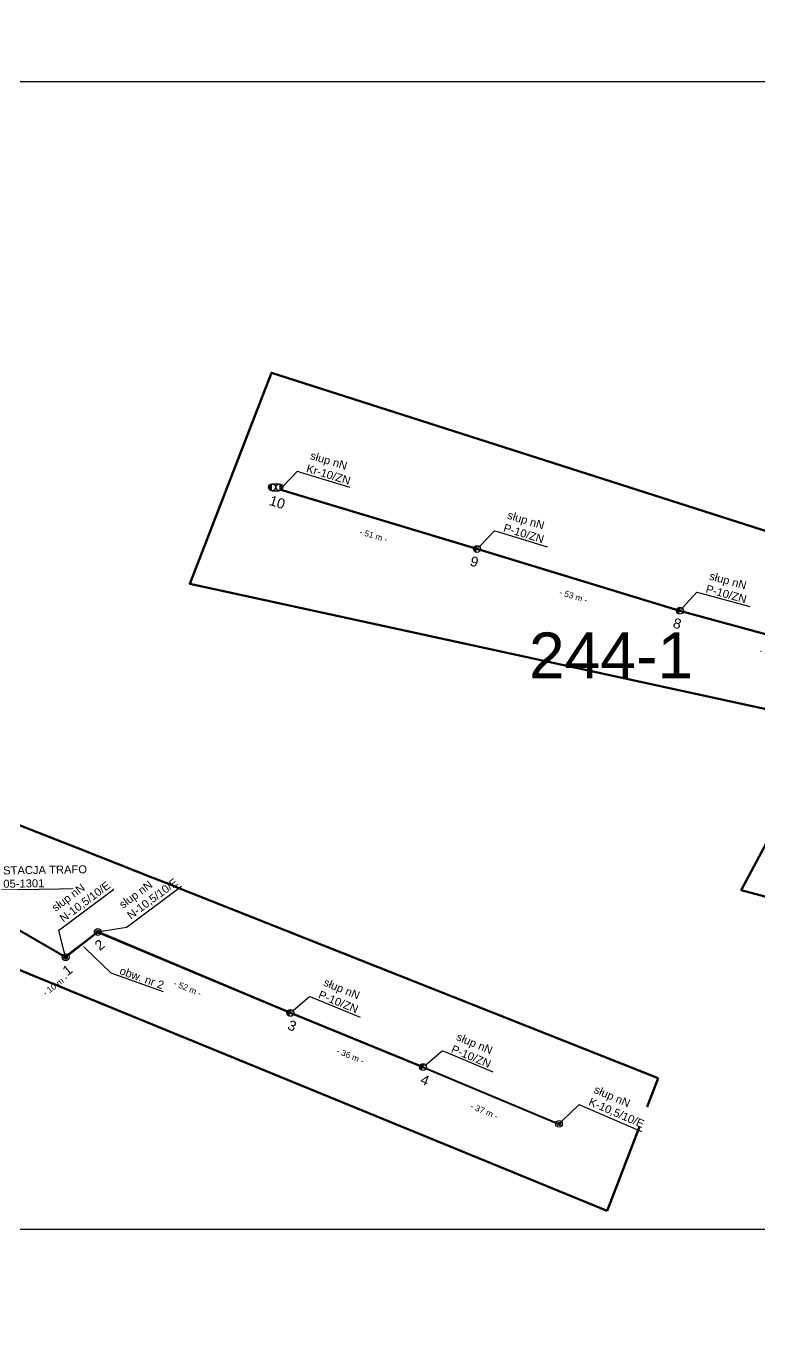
# Model space of a CAD drawing. Header units: metres. Extents: x 7532309 to 7535807, y 5784544 to 5785764.
# Drawn here: x 7533861.5 to 7534044.5, y 5785077.8 to 5785405.7 of the extents above; entities that cross this region are included whole.
import ezdxf
from ezdxf import colors
from ezdxf.entities.mleader import LeaderData, LeaderLine
from ezdxf.enums import TextEntityAlignment as Align
from ezdxf.math import Vec2, Vec3

# ---------------------------------------------------------------- set-up
doc = ezdxf.new("R2010")
doc.units = ezdxf.units.M
for name, color, linetype, lineweight in [('!tele', 30, 'Continuous', 40), ('!trafo', 6, 'Continuous', 50), ('!trafo_244', 6, 'Continuous', 50)]:
    doc.layers.add(name, color=color, linetype=linetype, lineweight=lineweight)
for name, color, linetype in [('!wymiary', 7, 'Continuous'), ('_MM opisy', 7, 'Continuous'), ('_MM slupy', 5, 'Continuous'), ('_mm trafo', 3, 'Continuous'), ('_numery_05-0244_1', 7, 'Continuous'), ('_numery_05-1301_2', 7, 'Continuous')]:
    doc.layers.add(name, color=color, linetype=linetype)
doc.layers.add('_kontrola_05-0244_1', color=1, linetype='Continuous', lineweight=50, plot=False)
doc.layers.add('_kontrola_05-1301_2', color=170, linetype='Continuous', lineweight=50, plot=False)
doc.styles.get("Standard").update_dxf_attribs({"font": 'arial.ttf'})
doc.dimstyles.new('opis linie', dxfattribs={"dimtxt": 1.5, "dimasz": 0.18, "dimexe": 0.18, "dimexo": 0.0625, "dimgap": 2.5, "dimtad": 4, "dimdec": 0, "dimzin": 0, "dimdsep": 46, "dimtxsty": 'Standard', "dimcen": 0.09, "dimse1": 1, "dimse2": 1, "dimsd1": 1, "dimsd2": 1, "dimclrt": 256, "dimadec": 0, "dimazin": 0, "dimtfac": 1, "dimtdec": 0, "dimtofl": 0, "dimtmove": 0, "dimatfit": 3, "dimfxl": 1, "dimtfill": 1, "dimtolj": 1, "dimtzin": 0, "dimarcsym": 0})

# ---------------------------------------------------------------- blocks, each defined once
blk = doc.blocks.new('ZN')
at = {"layer": '_MM slupy', "transparency": 33554687}
h = blk.add_hatch(color=256, dxfattribs=at)
h.dxf.hatch_style = 1
h.paths.add_polyline_path([(0, -0.86), (0, 0.86, 1)])
at = {"layer": '_MM slupy'}
blk.add_circle((0, 0), 0.857, dxfattribs=at)
blk = doc.blocks.new('*D80')
at = {"layer": 'Defpoints', "color": 0}
for p in [(7533924.87, 5785289.88), (7533973.82, 5785274.07), (7533974.11, 5785275.03)]:
    blk.add_point(p, dxfattribs=at)
at = {"layer": '!wymiary', "insert": (7533948.26, 5785278.37), "char_height": 1.5, "attachment_point": 5, "rotation": 343.2169, "bg_fill": 3, "box_fill_scale": 1.1, "bg_fill_color": 9, "bg_fill_true_color": 13158600, "bg_fill_transparency": 0}
blk.add_mtext('\\A1;- 51 m -', dxfattribs=at)
blk = doc.blocks.new('*D81')
at = {"layer": 'Defpoints', "color": 0}
for p in [(7533974.11, 5785275.03), (7534024.81, 5785259.56), (7534024.52, 5785258.6)]:
    blk.add_point(p, dxfattribs=at)
at = {"layer": '!wymiary', "insert": (7533998.22, 5785263.22), "char_height": 1.5, "attachment_point": 5, "rotation": 343.0312, "bg_fill": 3, "box_fill_scale": 1.1, "bg_fill_color": 9, "bg_fill_true_color": 13158600, "bg_fill_transparency": 0}
blk.add_mtext('\\A1;- 53 m -', dxfattribs=at)
blk = doc.blocks.new('*D82')
at = {"layer": 'Defpoints', "color": 0}
for p in [(7534024.81, 5785259.56), (7534073.99, 5785246.16), (7534073.73, 5785245.2)]:
    blk.add_point(p, dxfattribs=at)
at = {"layer": '!wymiary', "insert": (7534048.28, 5785248.74), "char_height": 1.5, "attachment_point": 5, "rotation": 344.757, "bg_fill": 3, "box_fill_scale": 1.1, "bg_fill_color": 9, "bg_fill_true_color": 13158600, "bg_fill_transparency": 0}
blk.add_mtext('\\A1;- 51 m -', dxfattribs=at)
blk = doc.blocks.new('*D88')
at = {"layer": 'Defpoints', "color": 0}
for p in [(7533822.88, 5785201.03), (7533870.69, 5785172.19), (7533871.19, 5785173.06)]:
    blk.add_point(p, dxfattribs=at)
at = {"layer": '!wymiary', "insert": (7533844.9, 5785183.35), "char_height": 1.5, "attachment_point": 5, "rotation": 329.9305, "bg_fill": 3, "box_fill_scale": 1.1, "bg_fill_color": 9, "bg_fill_true_color": 13158600, "bg_fill_transparency": 0}
blk.add_mtext('\\A1;- 56 m -', dxfattribs=at)
blk = doc.blocks.new('*D89')
at = {"layer": 'Defpoints', "color": 0}
for p in [(7533879.41, 5785179.19), (7533880.01, 5785178.39), (7533871.19, 5785173.06)]:
    blk.add_point(p, dxfattribs=at)
at = {"layer": '!wymiary', "insert": (7533868.75, 5785165.92), "char_height": 1.5, "attachment_point": 5, "rotation": 36.7134, "bg_fill": 3, "box_fill_scale": 1.1, "bg_fill_color": 9, "bg_fill_true_color": 13158600, "bg_fill_transparency": 0}
blk.add_mtext('\\A1;- 10 m -', dxfattribs=at)
blk = doc.blocks.new('*D90')
at = {"layer": 'Defpoints', "color": 0}
for p in [(7533879.41, 5785179.19), (7533927.09, 5785158.13), (7533927.48, 5785159.05)]:
    blk.add_point(p, dxfattribs=at)
at = {"layer": '!wymiary', "insert": (7533901.8, 5785165.19), "char_height": 1.5, "attachment_point": 5, "rotation": 337.2677, "bg_fill": 3, "box_fill_scale": 1.1, "bg_fill_color": 9, "bg_fill_true_color": 13158600, "bg_fill_transparency": 0}
blk.add_mtext('\\A1;- 52 m -', dxfattribs=at)
blk = doc.blocks.new('*D91')
at = {"layer": 'Defpoints', "color": 0}
for p in [(7533927.48, 5785159.05), (7533960.26, 5785144.55), (7533960.64, 5785145.48)]:
    blk.add_point(p, dxfattribs=at)
at = {"layer": '!wymiary', "insert": (7533942.44, 5785148.32), "char_height": 1.5, "attachment_point": 5, "rotation": 337.7442, "bg_fill": 3, "box_fill_scale": 1.1, "bg_fill_color": 9, "bg_fill_true_color": 13158600, "bg_fill_transparency": 0}
blk.add_mtext('\\A1;- 36 m -', dxfattribs=at)
blk = doc.blocks.new('*D92')
at = {"layer": 'Defpoints', "color": 0}
for p in [(7533960.64, 5785145.48), (7533994.49, 5785131.35), (7533994.1, 5785130.43)]:
    blk.add_point(p, dxfattribs=at)
at = {"layer": '!wymiary', "insert": (7533975.92, 5785134.48), "char_height": 1.5, "attachment_point": 5, "rotation": 337.3429, "bg_fill": 3, "box_fill_scale": 1.1, "bg_fill_color": 9, "bg_fill_true_color": 13158600, "bg_fill_transparency": 0}
blk.add_mtext('\\A1;- 37 m -', dxfattribs=at)
blk = doc.blocks.new('E')
at = {"layer": '_MM slupy'}
h = blk.add_hatch(color=256, dxfattribs=at)
h.dxf.hatch_style = 1
h.paths.add_polyline_path([(0.27, 0.37, 1), (-0.27, -0.37, 1)])
for radius in [0.857, 0.457]:
    blk.add_circle((0, 0), radius, dxfattribs=at)
blk = doc.blocks.new('R')
at = {"layer": '_MM slupy', "transparency": 33554687}
h = blk.add_hatch(color=256, dxfattribs=at)
h.dxf.hatch_style = 1
h.paths.add_polyline_path([(-0.93, -0.86), (-0.93, 0.86, 1)])
h = blk.add_hatch(color=256, dxfattribs=at)
h.dxf.hatch_style = 1
h.paths.add_polyline_path([(0.93, 0.86), (0.93, -0.86, 1)])
at = {"layer": '_MM slupy'}
for points in [[(-0.93, 0.86), (0.93, 0.86)], [(-0.93, -0.86), (0.93, -0.86)]]:
    blk.add_lwpolyline(points, dxfattribs=at)
for centre in [(-0.93, 0), (0.93, 0)]:
    blk.add_circle(centre, 0.857, dxfattribs=at)
blk = doc.blocks.new('q')
at = {"layer": '_MM slupy'}
blk.add_blockref('ZN', (0, 0), dxfattribs=at)
at = {"layer": '_MM opisy'}
ml = blk.add_multileader_mtext('Standard', dxfattribs=at)
ml.set_content('\\pxql;słup nN\\PP-10/ZN', color=256)
ml.set_leader_properties()
ml.build(insert=Vec2(0, 0))
ml.multileader.update_dxf_attribs({"has_text_frame": 1, "text_left_attachment_type": 5, "text_right_attachment_type": 5, "dogleg_length": 1, "arrow_head_size": 1})
ctx = ml.context
ctx.base_point, ctx.char_height, ctx.arrow_head_size, ctx.landing_gap_size, ctx.plane_origin = Vec3(3.86, 5.63), 2, 1, 1, Vec3(1.72, -1.42)
ctx.left_attachment, ctx.right_attachment = 5, 5
notes = []
notes.append((ctx, [(0, (1, 1, 0), (2.86, 5.63), (1, 0), 1, [(0, [(0, 0)], 0, [])])]))
ctx.mtext.insert, ctx.mtext.flow_direction = Vec3(4.86, 11.44), 5
ctx.mtext.has_bg_fill, ctx.mtext.bg_color, ctx.mtext.bg_scale_factor, ctx.mtext.bg_transparency, ctx.mtext.use_window_bg_color = 1, -1023410175, 1, 0, 1
for ctx, leaders in notes:
    for number, flags, end, landing, length, lines in leaders:
        leader = LeaderData()
        leader.index, (leader.has_last_leader_line, leader.has_dogleg_vector, leader.attachment_direction) = number, flags
        leader.last_leader_point, leader.dogleg_vector, leader.dogleg_length = Vec3(end), Vec3(landing), length
        for number, points, colour, breaks in lines:
            line = LeaderLine()
            line.index, line.vertices, line.color, line.breaks = number, Vec3.list(points), colors.encode_raw_color(colour), breaks
            leader.lines.append(line)
        ctx.leaders.append(leader)

msp = doc.modelspace()

# ---------------------------------------------------------------- linework, layer by layer
at = {"layer": '!tele'}
for points in [[(7533924.87, 5785289.88), (7533974.11, 5785275.03), (7534024.81, 5785259.56), (7534073.99, 5785246.16), (7534083.46, 5785240.38), (7534074.53, 5785202.71)], [(7533705.59, 5785247.75), (7533752.2, 5785229.13), (7533790.42, 5785214.14), (7533822.88, 5785201.03), (7533871.19, 5785173.06), (7533879.41, 5785179.19), (7533927.48, 5785159.05), (7533960.64, 5785145.48), (7533994.49, 5785131.35)]]:
    msp.add_lwpolyline(points, dxfattribs=at)
at = {"layer": '!trafo'}
msp.add_line((7534019.35, 5785142.76), (7534006.6, 5785109.6), dxfattribs=at)
at = {"layer": '!trafo_244'}
msp.add_lwpolyline([(7534063.44, 5784843.77), (7534094.16, 5784789.89), (7534227.75, 5784859.2), (7534309.11, 5785044.02), (7534338.24, 5785149.48), (7534627.47, 5785028.46), (7534635.59, 5785064.87), (7534351.5, 5785192.14), (7534404.24, 5785396.9), (7534370.65, 5785405.69), (7534322.94, 5785205.43), (7534243.84, 5785250.63), (7534128.64, 5785253.14), (7533922.74, 5785319.06), (7533902.33, 5785266.32), (7534062.41, 5785231.48), (7534040.13, 5785189.74), (7534089.41, 5785176.55), (7534098.2, 5785220.18), (7534286.53, 5785174.36), (7534272.53, 5785084.36), (7534198.2, 5784923.65)], close=True, dxfattribs=at)

# ---------------------------------------------------------------- next in the draw order: block references
for p, rotation in [((7533974.11, 5785275.03), 343.0311709947621), ((7534024.81, 5785259.56), 344.7570076790107), ((7533927.48, 5785159.05), 337.7442487228378), ((7533960.64, 5785145.48), 337.342887092329)]:
    msp.add_blockref('q', p, dxfattribs=dict(rotation=rotation))

# ---------------------------------------------------------------- next in the draw order: leaders
at = {"layer": '_mm trafo', "color": 3}
ml = msp.add_multileader_mtext('Standard', dxfattribs=at)
ml.set_content('STACJA TRAFO\\P05-1301', color=3)
ml.set_leader_properties()
ml.build(insert=Vec2(0, 0))
ml.multileader.update_dxf_attribs({"has_text_frame": 1, "text_left_attachment_type": 5, "text_right_attachment_type": 5, "dogleg_length": 1, "arrow_head_size": 1.5})
ctx = ml.context
ctx.base_point, ctx.char_height, ctx.arrow_head_size, ctx.plane_origin, ctx.plane_x_axis, ctx.plane_y_axis = Vec3(7533853.79, 5785189.8), 2, 1.5, Vec3(7533849.13, 5785152.86), Vec3(0.999891, 0.014731), Vec3(-0.014731, 0.999891)
ctx.left_attachment, ctx.right_attachment, ctx.attachment_type = 5, 5, 2
notes = []
notes.append((ctx, [(0, (1, 1, 0), (7533852.79, 5785189.79), (0.999891, 0.014731), 1, [(0, [(7533845.9, 5785183.66)], 0, [])])]))
ctx.mtext.insert, ctx.mtext.text_direction, ctx.mtext.rotation, ctx.mtext.flow_direction = Vec3(7533855.7, 5785195.65), Vec3(0.999891, 0.014731), 6.129723, 5
ctx.mtext.has_bg_fill, ctx.mtext.bg_color, ctx.mtext.bg_scale_factor, ctx.mtext.bg_transparency, ctx.mtext.use_window_bg_color = 1, -1073741824, 1, 0, 1
for ctx, leaders in notes:
    for number, flags, end, landing, length, lines in leaders:
        leader = LeaderData()
        leader.index, (leader.has_last_leader_line, leader.has_dogleg_vector, leader.attachment_direction) = number, flags
        leader.last_leader_point, leader.dogleg_vector, leader.dogleg_length = Vec3(end), Vec3(landing), length
        for number, points, colour, breaks in lines:
            line = LeaderLine()
            line.index, line.vertices, line.color, line.breaks = number, Vec3.list(points), colors.encode_raw_color(colour), breaks
            leader.lines.append(line)
        ctx.leaders.append(leader)

# ---------------------------------------------------------------- next in the draw order: dimensions: what is measured, and where the dimension line sits
at = {"layer": '!wymiary'}
for p1, p2, picture, middle in [((7533924.87, 5785289.88), (7533974.11, 5785275.03), '*D80', (7533948.26, 5785278.37)), ((7533822.88, 5785201.03), (7533871.19, 5785173.06), '*D88', (7533844.9, 5785183.35))]:
    dim = msp.add_aligned_dim(p1=p1, p2=p2, distance=-1, dimstyle='opis linie', override={"dimpost": '- <> m -'}, dxfattribs=at)
    dim.commit()
    dim.dimension.update_dxf_attribs({"geometry": picture, "text_midpoint": middle})

# ---------------------------------------------------------------- next in the draw order: linework, layer by layer
at = {"layer": '!trafo'}
msp.add_line((7533705.12, 5785266.61), (7533875.01, 5785200.01), dxfattribs=at)

# ---------------------------------------------------------------- next in the draw order: dimensions: what is measured, and where the dimension line sits
at = {"layer": '!wymiary'}
for p1, p2, picture, middle in [((7533974.11, 5785275.03), (7534024.81, 5785259.56), '*D81', (7533998.22, 5785263.22)), ((7533871.19, 5785173.06), (7533879.41, 5785179.19), '*D89', (7533868.75, 5785165.92))]:
    dim = msp.add_aligned_dim(p1=p1, p2=p2, distance=-1, dimstyle='opis linie', override={"dimpost": '- <> m -'}, dxfattribs=at)
    dim.commit()
    dim.dimension.update_dxf_attribs({"geometry": picture, "text_midpoint": middle})

# ---------------------------------------------------------------- next in the draw order: leaders
at = {"layer": '_MM opisy'}
ml = msp.add_multileader_mtext('Standard', dxfattribs=at)
ml.set_content('\\pxql;słup nN\\PKr-10/ZN', color=256)
ml.set_leader_properties()
ml.build(insert=Vec2(0, 0))
ml.multileader.update_dxf_attribs({"has_text_frame": 1, "text_left_attachment_type": 5, "text_right_attachment_type": 5, "dogleg_length": 1, "arrow_head_size": 1})
ctx = ml.context
ctx.base_point, ctx.char_height, ctx.arrow_head_size, ctx.landing_gap_size, ctx.plane_origin, ctx.plane_x_axis, ctx.plane_y_axis = Vec3(7533930.2, 5785294.16), 2, 1, 1, Vec3(7533926.11, 5785288.03), Vec3(0.957405, -0.28875), Vec3(0.28875, 0.957405)
ctx.left_attachment, ctx.right_attachment = 5, 5
notes = []
notes.append((ctx, [(0, (1, 1, 0), (7533929.24, 5785294.45), (0.957405, -0.28875), 1, [(0, [(7533924.87, 5785289.88)], 0, [])])]))
ctx.mtext.insert, ctx.mtext.text_direction, ctx.mtext.flow_direction = Vec3(7533932.83, 5785299.43), Vec3(0.957405, -0.28875), 5
ctx.mtext.has_bg_fill, ctx.mtext.bg_color, ctx.mtext.bg_scale_factor, ctx.mtext.bg_transparency, ctx.mtext.use_window_bg_color = 1, -1023410175, 1, 0, 1
for ctx, leaders in notes:
    for number, flags, end, landing, length, lines in leaders:
        leader = LeaderData()
        leader.index, (leader.has_last_leader_line, leader.has_dogleg_vector, leader.attachment_direction) = number, flags
        leader.last_leader_point, leader.dogleg_vector, leader.dogleg_length = Vec3(end), Vec3(landing), length
        for number, points, colour, breaks in lines:
            line = LeaderLine()
            line.index, line.vertices, line.color, line.breaks = number, Vec3.list(points), colors.encode_raw_color(colour), breaks
            leader.lines.append(line)
        ctx.leaders.append(leader)

# ---------------------------------------------------------------- next in the draw order: linework, layer by layer
at = {"layer": '_kontrola_05-0244_1', "color": 1}
msp.add_lwpolyline([(7533974.11, 5785275.03), (7533924.87, 5785289.88)], dxfattribs=at)

# ---------------------------------------------------------------- next in the draw order: block references
at = {"layer": '!trafo'}
msp.add_blockref('R', (7533923.82, 5785290.43), dxfattribs=at)

# ---------------------------------------------------------------- next in the draw order: texts
at = {"layer": '_numery_05-0244_1', "color": 7}
for s, rotation, p in [('10', -16.7831, (7533924.21, 5785286.7)), ('9', 343.2169, (7533973.45, 5785271.85))]:
    msp.add_text(s, height=2.5, rotation=rotation, dxfattribs=at).set_placement(p, align=Align.MIDDLE_CENTER)
at = {"layer": '_numery_05-1301_2', "color": 7}
msp.add_text('1', height=2.5, rotation=38.0419, dxfattribs=at).set_placement((7533871.77, 5785169.75), align=Align.MIDDLE_CENTER)

# ---------------------------------------------------------------- next in the draw order: dimensions: what is measured, and where the dimension line sits
at = {"layer": '!wymiary'}
for p1, p2, picture, middle in [((7534024.81, 5785259.56), (7534073.99, 5785246.16), '*D82', (7534048.28, 5785248.74)), ((7533879.41, 5785179.19), (7533927.48, 5785159.05), '*D90', (7533901.8, 5785165.19))]:
    dim = msp.add_aligned_dim(p1=p1, p2=p2, distance=-1, dimstyle='opis linie', override={"dimpost": '- <> m -'}, dxfattribs=at)
    dim.commit()
    dim.dimension.update_dxf_attribs({"geometry": picture, "text_midpoint": middle})

# ---------------------------------------------------------------- next in the draw order: linework, layer by layer
at = {"layer": '_kontrola_05-0244_1', "color": 1}
for points in [[(7534024.81, 5785259.56), (7533974.11, 5785275.03)], [(7534073.99, 5785246.16), (7534024.81, 5785259.56)]]:
    msp.add_lwpolyline(points, dxfattribs=at)

# ---------------------------------------------------------------- next in the draw order: texts
at = {"layer": '_numery_05-0244_1', "color": 7}
msp.add_text('8', height=2.5, rotation=-15.243, dxfattribs=at).set_placement((7534024.15, 5785256.38), align=Align.MIDDLE_CENTER)
at = {"layer": 'Defpoints', "color": 4}
msp.add_text('244-1', height=11.474, dxfattribs=at).set_placement((7534007.6, 5785248.4), align=Align.MIDDLE_CENTER)

# ---------------------------------------------------------------- next in the draw order: dimensions: what is measured, and where the dimension line sits
at = {"layer": '!wymiary'}
dim = msp.add_aligned_dim(p1=(7533927.48, 5785159.05), p2=(7533960.64, 5785145.48), distance=-1, dimstyle='opis linie', override={"dimpost": '- <> m -'}, dxfattribs=at)
dim.commit()
dim.dimension.update_dxf_attribs({"geometry": '*D91', "text_midpoint": (7533942.44, 5785148.32)})

# ---------------------------------------------------------------- next in the draw order: leaders
at = {"layer": '_MM opisy', "color": 1}
ml = msp.add_multileader_mtext('Standard', dxfattribs=at)
ml.set_content('\\pxql;obw. nr 2', color=1)
ml.set_leader_properties()
ml.build(insert=Vec2(0, 0))
ml.multileader.update_dxf_attribs({"has_text_frame": 1, "text_left_attachment_type": 5, "text_right_attachment_type": 5, "dogleg_length": 1, "arrow_head_size": 1})
ctx = ml.context
ctx.base_point, ctx.char_height, ctx.arrow_head_size, ctx.landing_gap_size, ctx.plane_origin, ctx.plane_x_axis, ctx.plane_y_axis = Vec3(7533883.54, 5785168.7), 2, 1, 1, Vec3(7533874.95, 5785159.84), Vec3(0.942055, -0.335458), Vec3(0.335458, 0.942055)
ctx.left_attachment, ctx.right_attachment = 5, 5
notes = []
notes.append((ctx, [(0, (1, 1, 0), (7533882.6, 5785169.04), (0.942055, -0.335458), 1, [(0, [(7533875.5, 5785175.95)], 0, [])])]))
ctx.mtext.insert, ctx.mtext.text_direction, ctx.mtext.flow_direction = Vec3(7533885.3, 5785170.67), Vec3(0.942055, -0.335458), 5
ctx.mtext.has_bg_fill, ctx.mtext.bg_color, ctx.mtext.bg_scale_factor, ctx.mtext.bg_transparency, ctx.mtext.use_window_bg_color = 1, -1023410175, 1, 0, 1
for ctx, leaders in notes:
    for number, flags, end, landing, length, lines in leaders:
        leader = LeaderData()
        leader.index, (leader.has_last_leader_line, leader.has_dogleg_vector, leader.attachment_direction) = number, flags
        leader.last_leader_point, leader.dogleg_vector, leader.dogleg_length = Vec3(end), Vec3(landing), length
        for number, points, colour, breaks in lines:
            line = LeaderLine()
            line.index, line.vertices, line.color, line.breaks = number, Vec3.list(points), colors.encode_raw_color(colour), breaks
            leader.lines.append(line)
        ctx.leaders.append(leader)

# ---------------------------------------------------------------- next in the draw order: texts
at = {"layer": '_numery_05-1301_2', "color": 7}
msp.add_text('3', height=2.5, rotation=-22.2558, dxfattribs=at).set_placement((7533927.93, 5785155.83), align=Align.MIDDLE_CENTER)

# ---------------------------------------------------------------- next in the draw order: dimensions: what is measured, and where the dimension line sits
at = {"layer": '!wymiary'}
dim = msp.add_aligned_dim(p1=(7533960.64, 5785145.48), p2=(7533994.49, 5785131.35), distance=-1, dimstyle='opis linie', override={"dimpost": '- <> m -'}, dxfattribs=at)
dim.commit()
dim.dimension.update_dxf_attribs({"geometry": '*D92', "text_midpoint": (7533975.92, 5785134.48)})

# ---------------------------------------------------------------- next in the draw order: leaders
at = {"layer": '_MM opisy'}
ml = msp.add_multileader_mtext('Standard', dxfattribs=at)
ml.set_content('\\pxql;słup nN\\PN-10,5/10/E', color=256)
ml.set_leader_properties()
ml.build(insert=Vec2(0, 0))
ml.multileader.update_dxf_attribs({"has_text_frame": 1, "text_left_attachment_type": 5, "text_right_attachment_type": 5, "dogleg_length": 1, "arrow_head_size": 1})
ctx = ml.context
ctx.base_point, ctx.char_height, ctx.arrow_head_size, ctx.landing_gap_size, ctx.plane_origin, ctx.plane_x_axis, ctx.plane_y_axis = Vec3(7533870.46, 5785180.32), 2, 1, 1, Vec3(7533873.54, 5785172.86), Vec3(0.801635, 0.597813), Vec3(-0.597813, 0.801635)
ctx.left_attachment, ctx.right_attachment = 5, 5
notes = []
notes.append((ctx, [(0, (1, 1, 0), (7533869.66, 5785179.73), (0.801635, 0.597813), 1, [(0, [(7533871.32, 5785172.97), (7533869.66, 5785179.73)], 0, [])])]))
ctx.mtext.insert, ctx.mtext.text_direction, ctx.mtext.flow_direction = Vec3(7533867.58, 5785185.86), Vec3(0.801635, 0.597813), 5
ctx.mtext.has_bg_fill, ctx.mtext.bg_color, ctx.mtext.bg_scale_factor, ctx.mtext.bg_transparency, ctx.mtext.use_window_bg_color = 1, -1023410175, 1, 0, 1
for ctx, leaders in notes:
    for number, flags, end, landing, length, lines in leaders:
        leader = LeaderData()
        leader.index, (leader.has_last_leader_line, leader.has_dogleg_vector, leader.attachment_direction) = number, flags
        leader.last_leader_point, leader.dogleg_vector, leader.dogleg_length = Vec3(end), Vec3(landing), length
        for number, points, colour, breaks in lines:
            line = LeaderLine()
            line.index, line.vertices, line.color, line.breaks = number, Vec3.list(points), colors.encode_raw_color(colour), breaks
            leader.lines.append(line)
        ctx.leaders.append(leader)

# ---------------------------------------------------------------- next in the draw order: linework, layer by layer
at = {"layer": '_kontrola_05-1301_2', "color": 170}
msp.add_lwpolyline([(7533927.48, 5785159.05), (7533960.64, 5785145.48)], dxfattribs=at)

# ---------------------------------------------------------------- next in the draw order: block references
at = {"rotation": 36.71344380082402}
msp.add_blockref('E', (7533871.32, 5785172.97), dxfattribs=at)

# ---------------------------------------------------------------- next in the draw order: texts
at = {"layer": '_numery_05-1301_2', "color": 7}
for s, rotation, p in [('2', 38.0419, (7533879.82, 5785176.05)), ('4', 337.7442, (7533961.09, 5785142.26))]:
    msp.add_text(s, height=2.5, rotation=rotation, dxfattribs=at).set_placement(p, align=Align.MIDDLE_CENTER)

# ---------------------------------------------------------------- next in the draw order: leaders
at = {"layer": '_MM opisy'}
ml = msp.add_multileader_mtext('Standard', dxfattribs=at)
ml.set_content('\\pxql;słup nN\\PN-10,5/10/E', color=256)
ml.set_leader_properties()
ml.build(insert=Vec2(0, 0))
ml.multileader.update_dxf_attribs({"has_text_frame": 1, "text_left_attachment_type": 5, "text_right_attachment_type": 5, "dogleg_length": 1, "arrow_head_size": 1})
ctx = ml.context
ctx.base_point, ctx.char_height, ctx.arrow_head_size, ctx.landing_gap_size, ctx.plane_origin, ctx.plane_x_axis, ctx.plane_y_axis = Vec3(7533887.33, 5785181.07), 2, 1, 1, Vec3(7533881.6, 5785179.16), Vec3(0.801635, 0.597813), Vec3(-0.597813, 0.801635)
ctx.left_attachment, ctx.right_attachment = 5, 5
notes = []
notes.append((ctx, [(0, (1, 1, 0), (7533886.53, 5785180.48), (0.801635, 0.597813), 1, [(0, [(7533879.37, 5785179.27), (7533886.53, 5785180.48)], 0, [])])]))
ctx.mtext.insert, ctx.mtext.text_direction, ctx.mtext.flow_direction = Vec3(7533884.45, 5785186.61), Vec3(0.801635, 0.597813), 5
ctx.mtext.has_bg_fill, ctx.mtext.bg_color, ctx.mtext.bg_scale_factor, ctx.mtext.bg_transparency, ctx.mtext.use_window_bg_color = 1, -1023410175, 1, 0, 1
for ctx, leaders in notes:
    for number, flags, end, landing, length, lines in leaders:
        leader = LeaderData()
        leader.index, (leader.has_last_leader_line, leader.has_dogleg_vector, leader.attachment_direction) = number, flags
        leader.last_leader_point, leader.dogleg_vector, leader.dogleg_length = Vec3(end), Vec3(landing), length
        for number, points, colour, breaks in lines:
            line = LeaderLine()
            line.index, line.vertices, line.color, line.breaks = number, Vec3.list(points), colors.encode_raw_color(colour), breaks
            leader.lines.append(line)
        ctx.leaders.append(leader)

# ---------------------------------------------------------------- next in the draw order: linework, layer by layer
at = {"layer": '!trafo'}
for p, q in [((7534006.6, 5785109.6), (7533692.94, 5785238.15)), ((7533875.01, 5785200.01), (7534019.35, 5785142.76))]:
    msp.add_line(p, q, dxfattribs=at)
at = {"layer": '_kontrola_05-1301_2', "color": 170}
for points in [[(7533871.32, 5785172.97), (7533879.37, 5785179.27)], [(7533879.37, 5785179.27), (7533927.48, 5785159.05)]]:
    msp.add_lwpolyline(points, dxfattribs=at)

# ---------------------------------------------------------------- next in the draw order: block references
at = {"rotation": 36.71344380082402}
msp.add_blockref('E', (7533879.37, 5785179.27), dxfattribs=at)

# ---------------------------------------------------------------- next in the draw order: leaders
at = {"layer": '_MM opisy'}
ml = msp.add_multileader_mtext('Standard', dxfattribs=at)
ml.set_content('\\pxql;słup nN\\PK-10,5/10/E', color=256)
ml.set_leader_properties()
ml.build(insert=Vec2(0, 0))
ml.multileader.update_dxf_attribs({"has_text_frame": 1, "text_left_attachment_type": 5, "text_right_attachment_type": 5, "dogleg_length": 1, "arrow_head_size": 1})
ctx = ml.context
ctx.base_point, ctx.char_height, ctx.arrow_head_size, ctx.landing_gap_size, ctx.plane_origin, ctx.plane_x_axis, ctx.plane_y_axis = Vec3(7534000.56, 5785135.72), 2, 1, 1, Vec3(7533995.63, 5785129.32), Vec3(0.917857, -0.396911), Vec3(0.396911, 0.917857)
ctx.left_attachment, ctx.right_attachment = 5, 5
notes = []
notes.append((ctx, [(0, (1, 1, 0), (7533999.64, 5785136.11), (0.917857, -0.396911), 1, [(0, [(7533994.61, 5785131.31), (7533999.64, 5785136.11)], 0, [])])]))
ctx.mtext.insert, ctx.mtext.text_direction, ctx.mtext.flow_direction = Vec3(7534003.93, 5785140.98), Vec3(0.917857, -0.396911), 5
ctx.mtext.has_bg_fill, ctx.mtext.bg_color, ctx.mtext.bg_scale_factor, ctx.mtext.bg_transparency, ctx.mtext.use_window_bg_color = 1, -1023410175, 1, 0, 1
for ctx, leaders in notes:
    for number, flags, end, landing, length, lines in leaders:
        leader = LeaderData()
        leader.index, (leader.has_last_leader_line, leader.has_dogleg_vector, leader.attachment_direction) = number, flags
        leader.last_leader_point, leader.dogleg_vector, leader.dogleg_length = Vec3(end), Vec3(landing), length
        for number, points, colour, breaks in lines:
            line = LeaderLine()
            line.index, line.vertices, line.color, line.breaks = number, Vec3.list(points), colors.encode_raw_color(colour), breaks
            leader.lines.append(line)
        ctx.leaders.append(leader)

# ---------------------------------------------------------------- next in the draw order: linework, layer by layer
at = {"layer": 'Defpoints', "color": 4}
msp.add_lwpolyline([(7533810.17, 5785104.97), (7534205.02, 5785104.97), (7534205.02, 5785391.83), (7533810.17, 5785391.83)], close=True, dxfattribs=at)

# ---------------------------------------------------------------- next in the draw order: block references
at = {"rotation": 336.6147789449089}
msp.add_blockref('E', (7533994.61, 5785131.31), dxfattribs=at)

doc.saveas('drawing.dxf')
